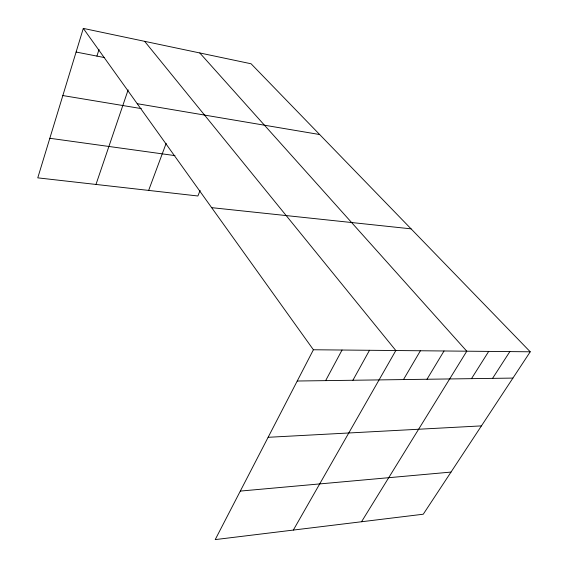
<?xml version="1.0" encoding="UTF-8"?>
<svg xmlns="http://www.w3.org/2000/svg" width="568" height="568" viewBox="0 0 568 568"><rect width="100%" height="100%" fill="white"/><g stroke="black" fill="none" stroke-linecap="round" stroke-linejoin="round"><path stroke-width="0.85" d="M83.304 28.4L313.401 349.76L215.215 539.6L423.266 514.217L530.235 351.791L251.077 63.772L83.304 28.4L37.765 177.855L197.891 195.988L200.121 190.436M96.922 56.097L99.024 49.452M95.985 184.444L128.127 89.893M148.646 190.408L166.161 143.321M325.641 380.631L342.042 350.03M352.898 380.262L369.498 350.286M293.336 530.072L395.832 350.534L144.634 41.329M403.486 379.573L420.398 350.761M427.001 379.254L444.027 350.981M361.525 521.751L466.782 351.194L199.787 52.959M471.497 378.65L488.707 351.4M492.57 378.366L509.844 351.599M240.314 491.079L451.013 472.079M268.124 437.303L481.437 425.886M297.234 381.014L512.911 378.089M313.401 349.76L530.235 351.791M211.651 207.654L411.083 228.847M49.828 138.28L174.979 155.618M62.842 95.552L141.269 108.594M137.222 103.696L319.67 134.538M76.105 52.043L104.526 57.581"/></g></svg>
